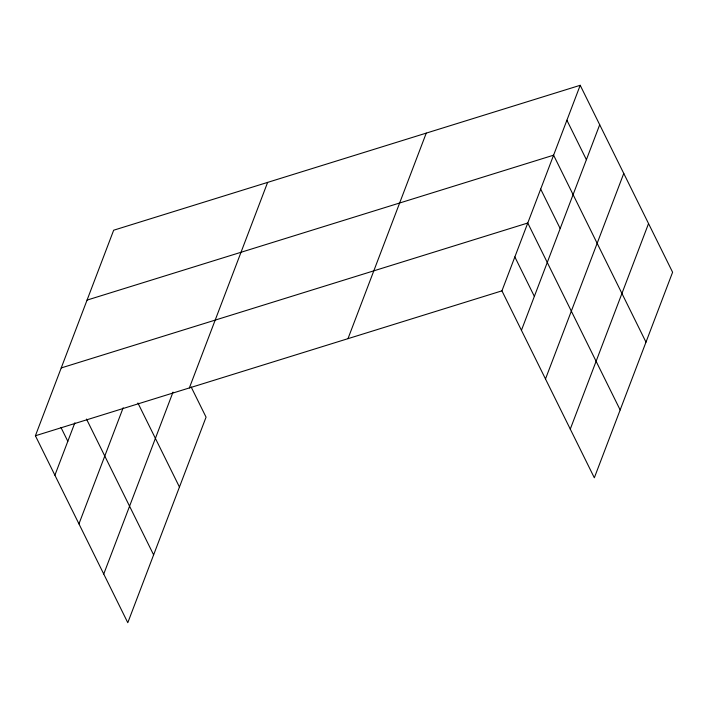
<?xml version="1.0" encoding="UTF-8"?>
<svg xmlns="http://www.w3.org/2000/svg" width="708" height="708" viewBox="0 0 708 708"><rect width="100%" height="100%" fill="white"/><g stroke="black" fill="none" stroke-linecap="round" stroke-linejoin="round"><path stroke-width="1.06" d="M191.151 386.975L206.063 417.154L127.794 622.704L35.4 435.756L113.669 230.215L580.206 85.296L672.6 272.244L594.331 477.785L501.937 290.846L580.206 85.296M54.897 475.218L74.862 422.8M78.951 523.885L123.174 407.755M103.74 574.029L173.009 392.126M189.355 387.94L267.624 182.39M347.982 338.663L426.251 133.122M521.442 330.3L599.703 124.75M545.496 378.975L623.766 173.425M570.276 429.119L648.546 223.569M87.057 300.095L553.594 155.185L645.988 342.132M61.224 367.93L527.77 223.011L620.164 409.959M35.4 435.756L501.937 290.846M566.904 120.245L586.401 159.698M540.682 189.098L560.178 228.551M514.849 256.933L534.354 296.386M137.901 402.976L179.451 487.042M86.5 419.065L153.618 554.868M60.985 427.49L67.818 441.296"/></g></svg>
